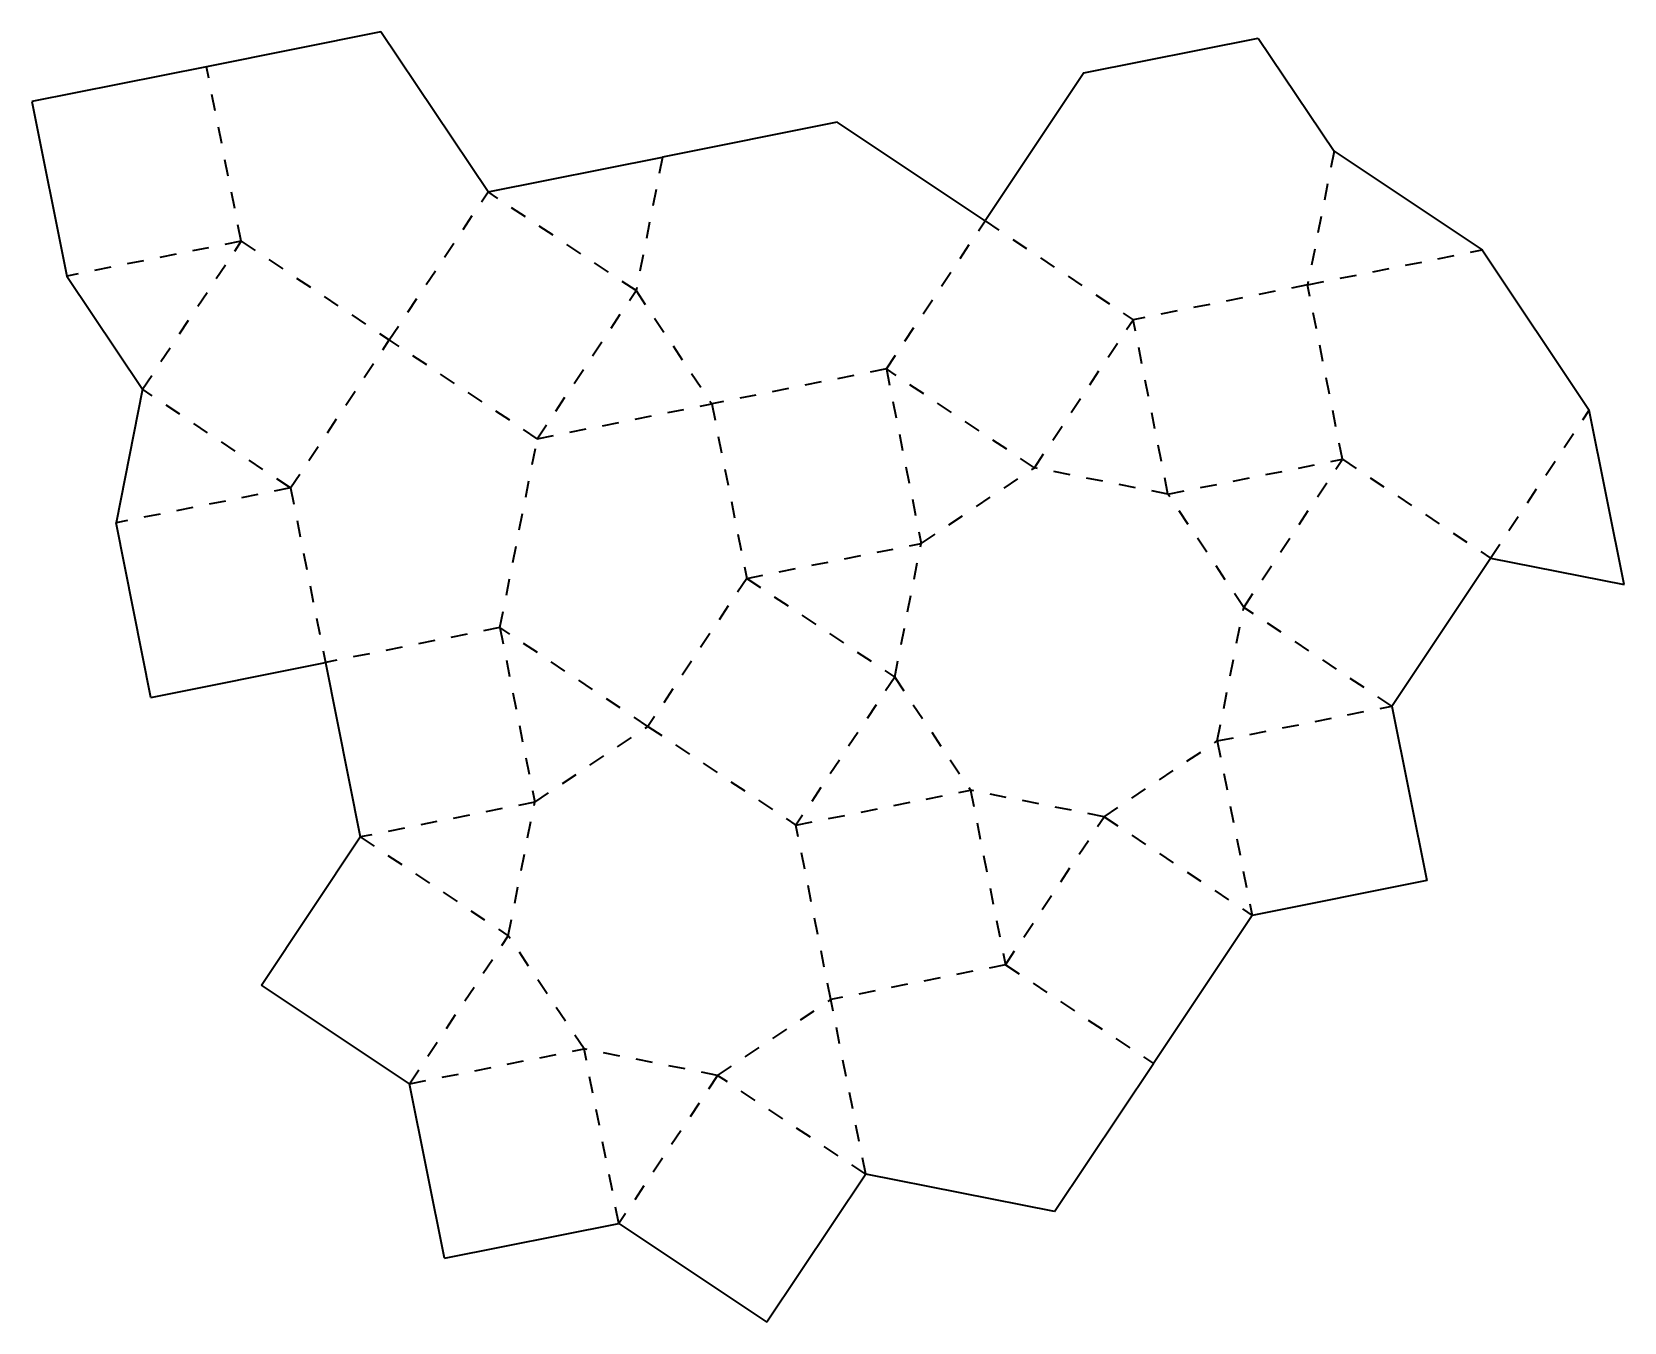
# Model space of a CAD drawing. Header units: inches. Extents: x 0.14 to 9.72, y -7.92 to -0.15.
import ezdxf

# ---------------------------------------------------------------- set-up
doc = ezdxf.new("R2010")
doc.units = ezdxf.units.IN
doc.header["$MEASUREMENT"] = 0
for name, pattern in [('AI-Linetype-1', [0.055556, 0.013889, -0.041667]), ('AI-Linetype-10', [0.055556, 0.013889, -0.041667]), ('AI-Linetype-11', [0.055556, 0.013889, -0.041667]), ('AI-Linetype-12', [0.055556, 0.013889, -0.041667]), ('AI-Linetype-13', [0.055556, 0.013889, -0.041667]), ('AI-Linetype-14', [0.055556, 0.013889, -0.041667]), ('AI-Linetype-15', [0.055556, 0.013889, -0.041667]), ('AI-Linetype-16', [0.055556, 0.013889, -0.041667]), ('AI-Linetype-17', [0.055556, 0.013889, -0.041667]), ('AI-Linetype-18', [0.055556, 0.013889, -0.041667]), ('AI-Linetype-19', [0.055556, 0.013889, -0.041667]), ('AI-Linetype-2', [0.055556, 0.013889, -0.041667]), ('AI-Linetype-20', [0.055556, 0.013889, -0.041667]), ('AI-Linetype-21', [0.055556, 0.013889, -0.041667]), ('AI-Linetype-22', [0.055556, 0.013889, -0.041667]), ('AI-Linetype-23', [0.055556, 0.013889, -0.041667]), ('AI-Linetype-24', [0.055556, 0.013889, -0.041667]), ('AI-Linetype-25', [0.055556, 0.013889, -0.041667]), ('AI-Linetype-26', [0.055556, 0.013889, -0.041667]), ('AI-Linetype-27', [0.055556, 0.013889, -0.041667]), ('AI-Linetype-28', [0.055556, 0.013889, -0.041667]), ('AI-Linetype-29', [0.055556, 0.013889, -0.041667]), ('AI-Linetype-3', [0.055556, 0.013889, -0.041667]), ('AI-Linetype-30', [0.055556, 0.013889, -0.041667]), ('AI-Linetype-31', [0.055556, 0.013889, -0.041667]), ('AI-Linetype-32', [0.055556, 0.013889, -0.041667]), ('AI-Linetype-33', [0.055556, 0.013889, -0.041667]), ('AI-Linetype-34', [0.055556, 0.013889, -0.041667]), ('AI-Linetype-35', [0.055556, 0.013889, -0.041667]), ('AI-Linetype-36', [0.055556, 0.013889, -0.041667]), ('AI-Linetype-37', [0.055556, 0.013889, -0.041667]), ('AI-Linetype-38', [0.055556, 0.013889, -0.041667]), ('AI-Linetype-39', [0.055556, 0.013889, -0.041667]), ('AI-Linetype-4', [0.055556, 0.013889, -0.041667]), ('AI-Linetype-40', [0.055556, 0.013889, -0.041667]), ('AI-Linetype-41', [0.055556, 0.013889, -0.041667]), ('AI-Linetype-42', [0.055556, 0.013889, -0.041667]), ('AI-Linetype-43', [0.055556, 0.013889, -0.041667]), ('AI-Linetype-44', [0.055556, 0.013889, -0.041667]), ('AI-Linetype-45', [0.055556, 0.013889, -0.041667]), ('AI-Linetype-46', [0.055556, 0.013889, -0.041667]), ('AI-Linetype-47', [0.055556, 0.013889, -0.041667]), ('AI-Linetype-48', [0.055556, 0.013889, -0.041667]), ('AI-Linetype-49', [0.055556, 0.013889, -0.041667]), ('AI-Linetype-5', [0.055556, 0.013889, -0.041667]), ('AI-Linetype-50', [0.055556, 0.013889, -0.041667]), ('AI-Linetype-51', [0.055556, 0.013889, -0.041667]), ('AI-Linetype-52', [0.055556, 0.013889, -0.041667]), ('AI-Linetype-53', [0.055556, 0.013889, -0.041667]), ('AI-Linetype-54', [0.055556, 0.013889, -0.041667]), ('AI-Linetype-55', [0.055556, 0.013889, -0.041667]), ('AI-Linetype-56', [0.055556, 0.013889, -0.041667]), ('AI-Linetype-57', [0.055556, 0.013889, -0.041667]), ('AI-Linetype-58', [0.055556, 0.013889, -0.041667]), ('AI-Linetype-59', [0.055556, 0.013889, -0.041667]), ('AI-Linetype-6', [0.055556, 0.013889, -0.041667]), ('AI-Linetype-60', [0.055556, 0.013889, -0.041667]), ('AI-Linetype-61', [0.055556, 0.013889, -0.041667]), ('AI-Linetype-62', [0.055556, 0.013889, -0.041667]), ('AI-Linetype-63', [0.055556, 0.013889, -0.041667]), ('AI-Linetype-64', [0.055556, 0.013889, -0.041667]), ('AI-Linetype-65', [0.055556, 0.013889, -0.041667]), ('AI-Linetype-66', [0.055556, 0.013889, -0.041667]), ('AI-Linetype-67', [0.055556, 0.013889, -0.041667]), ('AI-Linetype-68', [0.055556, 0.013889, -0.041667]), ('AI-Linetype-69', [0.055556, 0.013889, -0.041667]), ('AI-Linetype-7', [0.055556, 0.013889, -0.041667]), ('AI-Linetype-70', [0.055556, 0.013889, -0.041667]), ('AI-Linetype-71', [0.055556, 0.013889, -0.041667]), ('AI-Linetype-8', [0.055556, 0.013889, -0.041667]), ('AI-Linetype-9', [0.055556, 0.013889, -0.041667])]:
    doc.linetypes.add(name, pattern=pattern)
doc.layers.add('Layer 1', color=7, linetype='Continuous')

msp = doc.modelspace()

# ---------------------------------------------------------------- linework, layer by layer
at = {"layer": 'Layer 1', "color": 250, "lineweight": 35, "true_color": 0x231f20}
for points in [[(2.2386, -0.1544), (1.1884, -0.3642)], [(2.8835, -1.1177), (2.2386, -0.1544)], [(6.4693, -0.4014), (7.5195, -0.1916)], [(7.5195, -0.1916), (7.9755, -0.8728)], [(1.1884, -0.3642), (0.1381, -0.574)], [(6.4693, -0.4014), (5.875, -1.2924)], [(0.1381, -0.574), (0.3479, -1.6242)], [(4.984, -0.6981), (3.9337, -0.9079)], [(5.875, -1.2924), (4.984, -0.6981)], [(2.8835, -1.1177), (3.9337, -0.9079)], [(7.9755, -0.8728), (8.8665, -1.4671)], [(8.8665, -1.4671), (9.5113, -2.4304)], [(0.3479, -1.6242), (0.8039, -2.3054)], [(0.8039, -2.3054), (0.6446, -3.1095)], [(9.7211, -3.4807), (9.5113, -2.4304)], [(0.8544, -4.1598), (0.6446, -3.1095)], [(8.3227, -4.2124), (8.917, -3.3214)], [(8.917, -3.3214), (9.7211, -3.4807)], [(0.8544, -4.1598), (1.9047, -3.95)], [(1.9047, -3.95), (2.1145, -5.0002)], [(8.3227, -4.2124), (8.5326, -5.2627)], [(1.5202, -5.8912), (2.1145, -5.0002)], [(8.5326, -5.2627), (7.4823, -5.4725)], [(7.4823, -5.4725), (6.888, -6.3635)], [(2.4112, -6.4855), (1.5202, -5.8912)], [(6.2937, -7.2545), (6.888, -6.3635)], [(2.621, -7.5358), (2.4112, -6.4855)], [(5.1565, -7.0293), (4.5623, -7.9203)], [(6.2937, -7.2545), (5.1565, -7.0293)], [(2.621, -7.5358), (3.6713, -7.326)], [(3.6713, -7.326), (4.5623, -7.9203)]]:
    msp.add_lwpolyline(points, dxfattribs=at)
at = {"layer": 'Layer 1', "color": 250, "linetype": 'AI-Linetype-68', "lineweight": 35, "true_color": 0x231f20}
msp.add_lwpolyline([(1.3982, -1.4144), (1.1884, -0.3642)], dxfattribs=at)
at = {"layer": 'Layer 1', "color": 250, "linetype": 'AI-Linetype-54', "lineweight": 35, "true_color": 0x231f20}
msp.add_lwpolyline([(3.9337, -0.9079), (3.7745, -1.712)], dxfattribs=at)
at = {"layer": 'Layer 1', "color": 250, "linetype": 'AI-Linetype-25', "lineweight": 35, "true_color": 0x231f20}
msp.add_lwpolyline([(7.9755, -0.8728), (7.8162, -1.6769)], dxfattribs=at)
at = {"layer": 'Layer 1', "color": 250, "linetype": 'AI-Linetype-56', "lineweight": 35, "true_color": 0x231f20}
msp.add_lwpolyline([(2.2892, -2.0087), (2.8835, -1.1177)], dxfattribs=at)
at = {"layer": 'Layer 1', "color": 250, "linetype": 'AI-Linetype-55', "lineweight": 35, "true_color": 0x231f20}
msp.add_lwpolyline([(3.7745, -1.712), (2.8835, -1.1177)], dxfattribs=at)
at = {"layer": 'Layer 1', "color": 250, "linetype": 'AI-Linetype-33', "lineweight": 35, "true_color": 0x231f20}
msp.add_lwpolyline([(5.2807, -2.1834), (5.875, -1.2924)], dxfattribs=at)
at = {"layer": 'Layer 1', "color": 250, "linetype": 'AI-Linetype-51', "lineweight": 35, "true_color": 0x231f20}
msp.add_lwpolyline([(5.875, -1.2924), (6.766, -1.8867)], dxfattribs=at)
at = {"layer": 'Layer 1', "color": 250, "linetype": 'AI-Linetype-67', "lineweight": 35, "true_color": 0x231f20}
msp.add_lwpolyline([(1.3982, -1.4144), (0.3479, -1.6242)], dxfattribs=at)
at = {"layer": 'Layer 1', "color": 250, "linetype": 'AI-Linetype-69', "lineweight": 35, "true_color": 0x231f20}
msp.add_lwpolyline([(0.8039, -2.3054), (1.3982, -1.4144)], dxfattribs=at)
at = {"layer": 'Layer 1', "color": 250, "linetype": 'AI-Linetype-57', "lineweight": 35, "true_color": 0x231f20}
msp.add_lwpolyline([(1.3982, -1.4144), (2.2892, -2.0087)], dxfattribs=at)
at = {"layer": 'Layer 1', "color": 250, "linetype": 'AI-Linetype-24', "lineweight": 35, "true_color": 0x231f20}
msp.add_lwpolyline([(7.8162, -1.6769), (8.8665, -1.4671)], dxfattribs=at)
at = {"layer": 'Layer 1', "color": 250, "linetype": 'AI-Linetype-71', "lineweight": 35, "true_color": 0x231f20}
msp.add_lwpolyline([(3.1802, -2.603), (3.7745, -1.712)], dxfattribs=at)
at = {"layer": 'Layer 1', "color": 250, "linetype": 'AI-Linetype-35', "lineweight": 35, "true_color": 0x231f20}
msp.add_lwpolyline([(3.7745, -1.712), (4.2304, -2.3932)], dxfattribs=at)
at = {"layer": 'Layer 1', "color": 250, "linetype": 'AI-Linetype-52', "lineweight": 35, "true_color": 0x231f20}
msp.add_lwpolyline([(7.8162, -1.6769), (6.766, -1.8867)], dxfattribs=at)
at = {"layer": 'Layer 1', "color": 250, "linetype": 'AI-Linetype-26', "lineweight": 35, "true_color": 0x231f20}
msp.add_lwpolyline([(8.026, -2.7271), (7.8162, -1.6769)], dxfattribs=at)
at = {"layer": 'Layer 1', "color": 250, "linetype": 'AI-Linetype-53', "lineweight": 35, "true_color": 0x231f20}
msp.add_lwpolyline([(6.1717, -2.7777), (6.766, -1.8867)], dxfattribs=at)
at = {"layer": 'Layer 1', "color": 250, "linetype": 'AI-Linetype-43', "lineweight": 35, "true_color": 0x231f20}
msp.add_lwpolyline([(6.9758, -2.9369), (6.766, -1.8867)], dxfattribs=at)
at = {"layer": 'Layer 1', "color": 250, "linetype": 'AI-Linetype-58', "lineweight": 35, "true_color": 0x231f20}
msp.add_lwpolyline([(1.6949, -2.8997), (2.2892, -2.0087)], dxfattribs=at)
at = {"layer": 'Layer 1', "color": 250, "linetype": 'AI-Linetype-59', "lineweight": 35, "true_color": 0x231f20}
msp.add_lwpolyline([(3.1802, -2.603), (2.2892, -2.0087)], dxfattribs=at)
at = {"layer": 'Layer 1', "color": 250, "linetype": 'AI-Linetype-32', "lineweight": 35, "true_color": 0x231f20}
msp.add_lwpolyline([(5.2807, -2.1834), (4.2304, -2.3932)], dxfattribs=at)
at = {"layer": 'Layer 1', "color": 250, "linetype": 'AI-Linetype-37', "lineweight": 35, "true_color": 0x231f20}
msp.add_lwpolyline([(5.2807, -2.1834), (5.4905, -3.2337)], dxfattribs=at)
at = {"layer": 'Layer 1', "color": 250, "linetype": 'AI-Linetype-44', "lineweight": 35, "true_color": 0x231f20}
msp.add_lwpolyline([(6.1717, -2.7777), (5.2807, -2.1834)], dxfattribs=at)
at = {"layer": 'Layer 1', "color": 250, "linetype": 'AI-Linetype-70', "lineweight": 35, "true_color": 0x231f20}
msp.add_lwpolyline([(1.6949, -2.8997), (0.8039, -2.3054)], dxfattribs=at)
at = {"layer": 'Layer 1', "color": 250, "linetype": 'AI-Linetype-36', "lineweight": 35, "true_color": 0x231f20}
msp.add_lwpolyline([(3.1802, -2.603), (4.2304, -2.3932)], dxfattribs=at)
at = {"layer": 'Layer 1', "color": 250, "linetype": 'AI-Linetype-34', "lineweight": 35, "true_color": 0x231f20}
msp.add_lwpolyline([(4.2304, -2.3932), (4.4402, -3.4435)], dxfattribs=at)
at = {"layer": 'Layer 1', "color": 250, "linetype": 'AI-Linetype-1', "lineweight": 35, "true_color": 0x231f20}
msp.add_lwpolyline([(8.917, -3.3214), (9.5113, -2.4304)], dxfattribs=at)
at = {"layer": 'Layer 1', "color": 250, "linetype": 'AI-Linetype-60', "lineweight": 35, "true_color": 0x231f20}
msp.add_lwpolyline([(2.9549, -3.7402), (3.1802, -2.603)], dxfattribs=at)
at = {"layer": 'Layer 1', "color": 250, "linetype": 'AI-Linetype-40', "lineweight": 35, "true_color": 0x231f20}
msp.add_lwpolyline([(5.4905, -3.2337), (6.1717, -2.7777)], dxfattribs=at)
at = {"layer": 'Layer 1', "color": 250, "linetype": 'AI-Linetype-39', "lineweight": 35, "true_color": 0x231f20}
msp.add_lwpolyline([(6.9758, -2.9369), (6.1717, -2.7777)], dxfattribs=at)
at = {"layer": 'Layer 1', "color": 250, "linetype": 'AI-Linetype-27', "lineweight": 35, "true_color": 0x231f20}
msp.add_lwpolyline([(6.9758, -2.9369), (8.026, -2.7271)], dxfattribs=at)
at = {"layer": 'Layer 1', "color": 250, "linetype": 'AI-Linetype-29', "lineweight": 35, "true_color": 0x231f20}
msp.add_lwpolyline([(7.4318, -3.6181), (8.026, -2.7271)], dxfattribs=at)
at = {"layer": 'Layer 1', "color": 250, "linetype": 'AI-Linetype-2', "lineweight": 35, "true_color": 0x231f20}
msp.add_lwpolyline([(8.026, -2.7271), (8.917, -3.3214)], dxfattribs=at)
at = {"layer": 'Layer 1', "color": 250, "linetype": 'AI-Linetype-66', "lineweight": 35, "true_color": 0x231f20}
msp.add_lwpolyline([(1.6949, -2.8997), (0.6446, -3.1095)], dxfattribs=at)
at = {"layer": 'Layer 1', "color": 250, "linetype": 'AI-Linetype-61', "lineweight": 35, "true_color": 0x231f20}
msp.add_lwpolyline([(1.6949, -2.8997), (1.9047, -3.95)], dxfattribs=at)
at = {"layer": 'Layer 1', "color": 250, "linetype": 'AI-Linetype-28', "lineweight": 35, "true_color": 0x231f20}
msp.add_lwpolyline([(7.4318, -3.6181), (6.9758, -2.9369)], dxfattribs=at)
at = {"layer": 'Layer 1', "color": 250, "linetype": 'AI-Linetype-45', "lineweight": 35, "true_color": 0x231f20}
msp.add_lwpolyline([(4.4402, -3.4435), (5.4905, -3.2337)], dxfattribs=at)
at = {"layer": 'Layer 1', "color": 250, "linetype": 'AI-Linetype-38', "lineweight": 35, "true_color": 0x231f20}
msp.add_lwpolyline([(5.3312, -4.0377), (5.4905, -3.2337)], dxfattribs=at)
at = {"layer": 'Layer 1', "color": 250, "linetype": 'AI-Linetype-64', "lineweight": 35, "true_color": 0x231f20}
msp.add_lwpolyline([(4.4402, -3.4435), (3.8459, -4.3345)], dxfattribs=at)
at = {"layer": 'Layer 1', "color": 250, "linetype": 'AI-Linetype-50', "lineweight": 35, "true_color": 0x231f20}
msp.add_lwpolyline([(4.4402, -3.4435), (5.3312, -4.0377)], dxfattribs=at)
at = {"layer": 'Layer 1', "color": 250, "linetype": 'AI-Linetype-31', "lineweight": 35, "true_color": 0x231f20}
msp.add_lwpolyline([(7.2725, -4.4222), (7.4318, -3.6181)], dxfattribs=at)
at = {"layer": 'Layer 1', "color": 250, "linetype": 'AI-Linetype-30', "lineweight": 35, "true_color": 0x231f20}
msp.add_lwpolyline([(8.3227, -4.2124), (7.4318, -3.6181)], dxfattribs=at)
at = {"layer": 'Layer 1', "color": 250, "linetype": 'AI-Linetype-62', "lineweight": 35, "true_color": 0x231f20}
msp.add_lwpolyline([(2.9549, -3.7402), (1.9047, -3.95)], dxfattribs=at)
at = {"layer": 'Layer 1', "color": 250, "linetype": 'AI-Linetype-23', "lineweight": 35, "true_color": 0x231f20}
msp.add_lwpolyline([(2.9549, -3.7402), (3.1647, -4.7904)], dxfattribs=at)
at = {"layer": 'Layer 1', "color": 250, "linetype": 'AI-Linetype-63', "lineweight": 35, "true_color": 0x231f20}
msp.add_lwpolyline([(3.8459, -4.3345), (2.9549, -3.7402)], dxfattribs=at)
at = {"layer": 'Layer 1', "color": 250, "linetype": 'AI-Linetype-46', "lineweight": 35, "true_color": 0x231f20}
msp.add_lwpolyline([(5.3312, -4.0377), (4.7369, -4.9287)], dxfattribs=at)
at = {"layer": 'Layer 1', "color": 250, "linetype": 'AI-Linetype-41', "lineweight": 35, "true_color": 0x231f20}
msp.add_lwpolyline([(5.3312, -4.0377), (5.7872, -4.7189)], dxfattribs=at)
at = {"layer": 'Layer 1', "color": 250, "linetype": 'AI-Linetype-6', "lineweight": 35, "true_color": 0x231f20}
msp.add_lwpolyline([(7.2725, -4.4222), (8.3227, -4.2124)], dxfattribs=at)
at = {"layer": 'Layer 1', "color": 250, "linetype": 'AI-Linetype-65', "lineweight": 35, "true_color": 0x231f20}
msp.add_lwpolyline([(3.1647, -4.7904), (3.8459, -4.3345)], dxfattribs=at)
at = {"layer": 'Layer 1', "color": 250, "linetype": 'AI-Linetype-18', "lineweight": 35, "true_color": 0x231f20}
msp.add_lwpolyline([(3.8459, -4.3345), (4.7369, -4.9287)], dxfattribs=at)
at = {"layer": 'Layer 1', "color": 250, "linetype": 'AI-Linetype-5', "lineweight": 35, "true_color": 0x231f20}
msp.add_lwpolyline([(6.5913, -4.8782), (7.2725, -4.4222)], dxfattribs=at)
at = {"layer": 'Layer 1', "color": 250, "linetype": 'AI-Linetype-4', "lineweight": 35, "true_color": 0x231f20}
msp.add_lwpolyline([(7.2725, -4.4222), (7.4823, -5.4725)], dxfattribs=at)
at = {"layer": 'Layer 1', "color": 250, "linetype": 'AI-Linetype-20', "lineweight": 35, "true_color": 0x231f20}
msp.add_lwpolyline([(3.1647, -4.7904), (2.1145, -5.0002)], dxfattribs=at)
at = {"layer": 'Layer 1', "color": 250, "linetype": 'AI-Linetype-15', "lineweight": 35, "true_color": 0x231f20}
msp.add_lwpolyline([(3.0055, -5.5945), (3.1647, -4.7904)], dxfattribs=at)
at = {"layer": 'Layer 1', "color": 250, "linetype": 'AI-Linetype-49', "lineweight": 35, "true_color": 0x231f20}
msp.add_lwpolyline([(4.7369, -4.9287), (5.7872, -4.7189)], dxfattribs=at)
at = {"layer": 'Layer 1', "color": 250, "linetype": 'AI-Linetype-42', "lineweight": 35, "true_color": 0x231f20}
msp.add_lwpolyline([(6.5913, -4.8782), (5.7872, -4.7189)], dxfattribs=at)
at = {"layer": 'Layer 1', "color": 250, "linetype": 'AI-Linetype-47', "lineweight": 35, "true_color": 0x231f20}
msp.add_lwpolyline([(5.7872, -4.7189), (5.997, -5.7692)], dxfattribs=at)
at = {"layer": 'Layer 1', "color": 250, "linetype": 'AI-Linetype-48', "lineweight": 35, "true_color": 0x231f20}
msp.add_lwpolyline([(5.997, -5.7692), (6.5913, -4.8782)], dxfattribs=at)
at = {"layer": 'Layer 1', "color": 250, "linetype": 'AI-Linetype-3', "lineweight": 35, "true_color": 0x231f20}
msp.add_lwpolyline([(6.5913, -4.8782), (7.4823, -5.4725)], dxfattribs=at)
at = {"layer": 'Layer 1', "color": 250, "linetype": 'AI-Linetype-8', "lineweight": 35, "true_color": 0x231f20}
msp.add_lwpolyline([(4.9467, -5.979), (4.7369, -4.9287)], dxfattribs=at)
at = {"layer": 'Layer 1', "color": 250, "linetype": 'AI-Linetype-19', "lineweight": 35, "true_color": 0x231f20}
msp.add_lwpolyline([(2.1145, -5.0002), (3.0055, -5.5945)], dxfattribs=at)
at = {"layer": 'Layer 1', "color": 250, "linetype": 'AI-Linetype-17', "lineweight": 35, "true_color": 0x231f20}
msp.add_lwpolyline([(2.4112, -6.4855), (3.0055, -5.5945)], dxfattribs=at)
at = {"layer": 'Layer 1', "color": 250, "linetype": 'AI-Linetype-16', "lineweight": 35, "true_color": 0x231f20}
msp.add_lwpolyline([(3.4615, -6.2757), (3.0055, -5.5945)], dxfattribs=at)
at = {"layer": 'Layer 1', "color": 250, "linetype": 'AI-Linetype-9', "lineweight": 35, "true_color": 0x231f20}
msp.add_lwpolyline([(5.997, -5.7692), (4.9467, -5.979)], dxfattribs=at)
at = {"layer": 'Layer 1', "color": 250, "linetype": 'AI-Linetype-7', "lineweight": 35, "true_color": 0x231f20}
msp.add_lwpolyline([(5.997, -5.7692), (6.888, -6.3635)], dxfattribs=at)
at = {"layer": 'Layer 1', "color": 250, "linetype": 'AI-Linetype-11', "lineweight": 35, "true_color": 0x231f20}
msp.add_lwpolyline([(4.2656, -6.435), (4.9467, -5.979)], dxfattribs=at)
at = {"layer": 'Layer 1', "color": 250, "linetype": 'AI-Linetype-10', "lineweight": 35, "true_color": 0x231f20}
msp.add_lwpolyline([(5.1565, -7.0293), (4.9467, -5.979)], dxfattribs=at)
at = {"layer": 'Layer 1', "color": 250, "linetype": 'AI-Linetype-13', "lineweight": 35, "true_color": 0x231f20}
msp.add_lwpolyline([(2.4112, -6.4855), (3.4615, -6.2757)], dxfattribs=at)
at = {"layer": 'Layer 1', "color": 250, "linetype": 'AI-Linetype-14', "lineweight": 35, "true_color": 0x231f20}
msp.add_lwpolyline([(4.2656, -6.435), (3.4615, -6.2757)], dxfattribs=at)
at = {"layer": 'Layer 1', "color": 250, "linetype": 'AI-Linetype-22', "lineweight": 35, "true_color": 0x231f20}
msp.add_lwpolyline([(3.6713, -7.326), (3.4615, -6.2757)], dxfattribs=at)
at = {"layer": 'Layer 1', "color": 250, "linetype": 'AI-Linetype-12', "lineweight": 35, "true_color": 0x231f20}
msp.add_lwpolyline([(4.2656, -6.435), (3.6713, -7.326)], dxfattribs=at)
at = {"layer": 'Layer 1', "color": 250, "linetype": 'AI-Linetype-21', "lineweight": 35, "true_color": 0x231f20}
msp.add_lwpolyline([(5.1565, -7.0293), (4.2656, -6.435)], dxfattribs=at)

doc.saveas('drawing.dxf')
